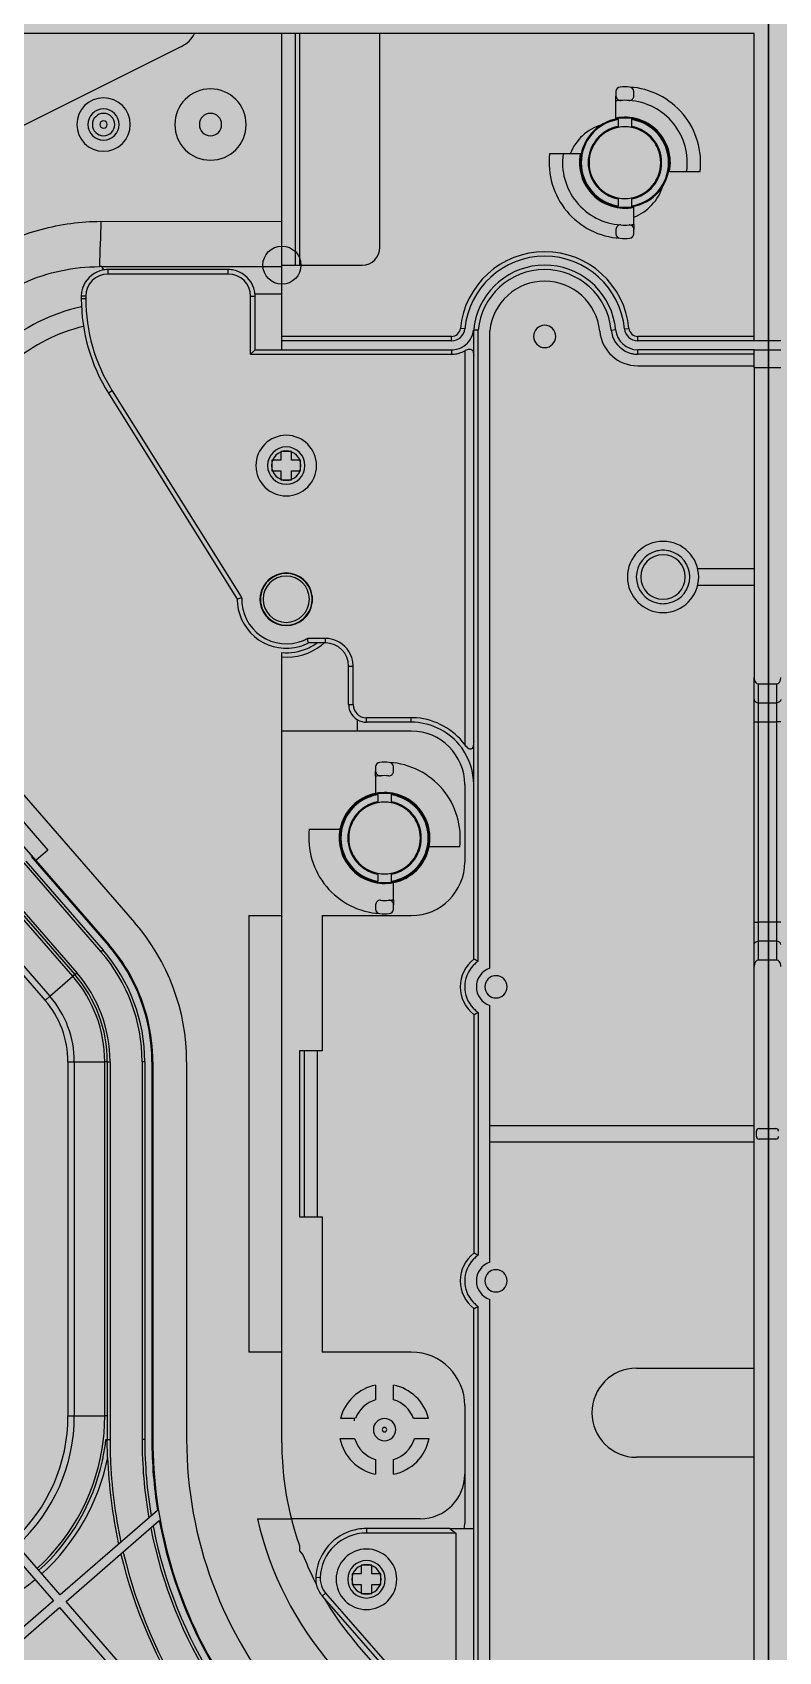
# Model space of a CAD drawing. Header units: millimetres. Extents: x -1070 to 42146, y 1440 to 12921.
# Drawn here: x 828 to 911.8, y 3088.4 to 3270.2 of the extents above; entities that cross this region are included whole.
import ezdxf

# ---------------------------------------------------------------- set-up
doc = ezdxf.new("R2010")
doc.units = ezdxf.units.MM
doc.layers.add('n', color=7, linetype='Continuous')

msp = doc.modelspace()

# ---------------------------------------------------------------- hatches: boundary and pattern name
at = {"lineweight": -3}
h = msp.add_hatch(color=256, dxfattribs=at)
h.dxf.hatch_style = 1
h.paths.add_polyline_path([(660.622, 3271.681), (660.622, 3021.661), (910.622, 3021.661), (910.622, 3271.681)])
h = msp.add_hatch(color=256, dxfattribs=at)
h.dxf.hatch_style = 1
h.paths.add_polyline_path([(910.622, 3271.681), (910.622, 3021.661), (1160.622, 3021.661), (1160.622, 3271.681)])

# ---------------------------------------------------------------- linework, layer by layer
at = {"color": 1, "lineweight": -3}
for p, q in [((910.622, 3521.661), (910.622, 2771.641)), ((910.622, 3021.661), (910.622, 3271.681)), ((910.622, 3271.681), (910.622, 3021.661))]:
    msp.add_line(p, q, dxfattribs=at)
at = {"color": 7, "lineweight": -3, "true_color": 0xffffff}
msp.add_circle((856.037, 3244.041), 2.14, dxfattribs=at)
at = {"layer": 'n', "color": 7, "linetype": 'Continuous', "lineweight": -3, "true_color": 0xffffff}
for p, q in [((909.022, 3270.041), (773.729, 3270.041)), ((856.022, 3245.042), (856.022, 3270.041)), ((857.522, 3270.041), (857.522, 3244.041)), ((858.022, 3270.041), (858.022, 3244.041)), ((867.042, 3246.041), (867.042, 3270.041)), ((909.022, 3235.541), (909.022, 3270.041)), ((844.777, 3268.589), (819.728, 3256.065)), ((893.522, 3263.525), (893.522, 3263.024)), ((893.522, 3262.469), (893.522, 3263.024)), ((893.522, 3260.542), (893.522, 3262.469)), ((895.522, 3263.024), (895.522, 3263.525)), ((893.772, 3260.383), (893.772, 3260.484)), ((895.272, 3260.484), (895.272, 3260.383)), ((893.772, 3260.383), (893.772, 3259.597)), ((893.772, 3259.597), (893.772, 3259.495)), ((895.272, 3260.383), (895.272, 3259.597)), ((895.272, 3259.495), (895.272, 3259.597)), ((887.593, 3256.541), (886.081, 3256.541)), ((889.521, 3256.541), (887.593, 3256.541)), ((889.624, 3256.541), (889.521, 3256.541)), ((889.521, 3254.541), (889.624, 3254.541)), ((899.523, 3254.541), (901.45, 3254.541)), ((901.45, 3254.541), (902.963, 3254.541)), ((893.772, 3251.586), (893.772, 3251.484)), ((893.772, 3251.484), (893.772, 3250.698)), ((895.272, 3251.484), (895.272, 3251.586)), ((895.272, 3251.484), (895.272, 3250.698)), ((893.522, 3250.642), (893.522, 3250.54)), ((893.772, 3250.597), (893.772, 3250.698)), ((895.272, 3250.698), (895.272, 3250.597)), ((895.522, 3250.54), (895.522, 3250.642)), ((895.522, 3248.613), (895.522, 3250.54)), ((835.727, 3248.961), (856.022, 3248.952)), ((893.522, 3248.057), (893.522, 3247.556)), ((895.522, 3248.613), (895.522, 3248.057)), ((895.522, 3247.556), (895.522, 3248.057)), ((856.037, 3244.041), (856.037, 3245.042)), ((835.822, 3243.879), (856.022, 3243.879)), ((836.042, 3243.498), (835.822, 3243.879)), ((850.022, 3243.541), (836.522, 3243.541)), ((836.522, 3243.041), (836.522, 3243.541)), ((850.022, 3243.041), (836.522, 3243.041)), ((850.022, 3243.041), (850.022, 3243.541)), ((856.022, 3244.041), (865.042, 3244.041)), ((856.022, 3236.041), (856.022, 3244.041)), ((833.522, 3240.541), (833.522, 3240.277)), ((834.022, 3240.541), (833.522, 3240.541)), ((834.022, 3240.541), (834.022, 3240.277)), ((852.522, 3240.541), (853.022, 3240.541)), ((852.522, 3234.041), (852.522, 3240.541)), ((856.022, 3240.769), (853.01, 3240.769)), ((853.022, 3234.541), (853.022, 3240.541)), ((834.022, 3240.277), (833.522, 3240.277)), ((876.562, 3236.898), (876.065, 3236.946)), ((892.987, 3236.755), (893.485, 3236.803)), ((894.481, 3236.898), (894.978, 3236.946)), ((856.022, 3235.541), (856.022, 3236.041)), ((875.069, 3236.041), (856.022, 3236.041)), ((875.069, 3235.541), (856.022, 3235.541)), ((856.022, 3234.541), (856.022, 3235.541)), ((875.069, 3235.541), (875.069, 3236.041)), ((877.553, 3166.163), (877.553, 3236.747)), ((878.053, 3236.725), (877.553, 3236.747)), ((878.053, 3165.913), (878.053, 3236.725)), ((879.353, 3165.126), (879.353, 3236.662)), ((909.022, 3236.041), (895.974, 3236.041)), ((895.974, 3235.541), (895.974, 3236.041)), ((909.022, 3235.541), (895.974, 3235.541)), ((912.022, 3235.541), (909.022, 3235.541)), ((853.022, 3234.541), (852.522, 3234.041)), ((852.522, 3234.041), (875.069, 3234.041)), ((853.022, 3234.541), (875.069, 3234.541)), ((875.069, 3234.541), (875.069, 3234.041)), ((876.553, 3234.433), (876.553, 3190.241)), ((909.022, 3234.541), (895.974, 3234.541)), ((895.974, 3234.041), (895.974, 3234.541)), ((909.022, 3234.041), (895.974, 3234.041)), ((909.022, 3232.541), (909.022, 3234.541)), ((909.022, 3234.541), (912.022, 3234.541)), ((895.974, 3232.741), (909.022, 3232.741)), ((909.022, 3232.541), (909.022, 3197.748)), ((909.022, 3232.541), (912.022, 3232.541)), ((836.986, 3229.942), (836.562, 3229.677)), ((836.562, 3229.677), (851.022, 3206.541)), ((836.986, 3229.942), (851.446, 3206.806)), ((855.922, 3223.141), (855.922, 3222.141)), ((857.122, 3223.141), (855.922, 3223.141)), ((857.122, 3222.141), (857.122, 3223.141)), ((854.922, 3222.141), (854.922, 3220.941)), ((855.922, 3222.141), (854.922, 3222.141)), ((854.922, 3220.941), (855.922, 3220.941)), ((855.922, 3220.941), (855.922, 3219.941)), ((858.122, 3222.141), (857.122, 3222.141)), ((857.122, 3220.941), (858.122, 3220.941)), ((857.122, 3219.941), (857.122, 3220.941)), ((858.122, 3220.941), (858.122, 3222.141)), ((855.922, 3219.941), (857.122, 3219.941)), ((909.022, 3209.941), (902.7, 3209.941)), ((902.7, 3208.141), (909.022, 3208.141)), ((851.446, 3206.806), (851.523, 3206.681)), ((856.022, 3200.06), (856.022, 3200.562)), ((860.922, 3202.141), (858.896, 3202.141)), ((860.922, 3201.641), (859.02, 3201.641)), ((860.922, 3201.641), (860.922, 3202.141)), ((856.022, 3191.741), (856.022, 3200.06)), ((863.522, 3194.741), (863.522, 3199.041)), ((863.522, 3199.041), (864.022, 3199.041)), ((864.022, 3194.741), (864.022, 3199.041)), ((909.022, 3195.273), (909.022, 3197.748)), ((909.522, 3194.919), (909.522, 3197.041)), ((909.522, 3197.041), (911.522, 3197.041)), ((911.522, 3197.041), (911.522, 3194.919)), ((816.516, 3196.701), (839.507, 3170.253)), ((909.022, 3192.798), (909.022, 3195.273)), ((863.522, 3194.741), (864.022, 3194.741)), ((865.522, 3192.741), (865.522, 3193.241)), ((870.553, 3193.241), (865.522, 3193.241)), ((870.553, 3192.741), (870.553, 3193.241)), ((909.522, 3194.919), (911.522, 3194.919)), ((909.522, 3192.798), (909.522, 3194.919)), ((911.522, 3194.919), (911.522, 3192.798)), ((870.553, 3191.741), (856.022, 3191.741)), ((856.022, 3111.872), (856.022, 3191.741)), ((864.522, 3191.741), (864.522, 3193.009)), ((870.553, 3192.741), (865.522, 3192.741)), ((909.022, 3170.283), (909.022, 3192.798)), ((909.022, 3192.798), (909.522, 3192.798)), ((909.522, 3170.283), (909.522, 3192.798)), ((909.522, 3192.798), (911.522, 3192.798)), ((911.522, 3192.798), (911.522, 3170.283)), ((912.022, 3192.798), (911.522, 3192.798)), ((832.569, 3164.222), (809.578, 3190.67)), ((809.799, 3190.862), (832.79, 3164.414)), ((810.026, 3191.059), (833.017, 3164.611)), ((806.468, 3187.966), (829.459, 3161.518)), ((807.001, 3188.43), (829.993, 3161.982)), ((866.553, 3187.728), (866.553, 3187.227)), ((868.553, 3187.227), (868.553, 3187.728)), ((823.222, 3185.938), (829.783, 3178.391)), ((866.553, 3186.672), (866.553, 3187.227)), ((866.553, 3186.672), (866.553, 3184.745)), ((866.553, 3184.745), (866.553, 3184.642)), ((866.803, 3184.586), (866.803, 3184.687)), ((866.803, 3184.586), (866.803, 3183.8)), ((868.303, 3184.687), (868.303, 3184.586)), ((868.303, 3184.586), (868.303, 3183.8)), ((868.553, 3184.642), (868.553, 3184.745)), ((876.553, 3185.741), (876.553, 3177.041)), ((866.803, 3183.8), (866.803, 3183.698)), ((868.303, 3183.698), (868.303, 3183.8)), ((859.112, 3180.744), (862.552, 3180.744)), ((862.655, 3180.744), (862.552, 3180.744)), ((872.554, 3180.744), (872.451, 3180.744)), ((826.784, 3179.097), (828.424, 3177.21)), ((862.552, 3178.744), (862.655, 3178.744)), ((872.451, 3178.744), (872.554, 3178.744)), ((875.994, 3178.744), (872.554, 3178.744)), ((827.059, 3176.951), (835.734, 3166.972)), ((827.286, 3177.148), (835.96, 3167.169)), ((827.889, 3177.673), (828.349, 3177.145)), ((828.349, 3177.145), (836.564, 3167.694)), ((829.783, 3178.391), (828.424, 3177.21)), ((828.424, 3177.21), (836.639, 3167.76)), ((866.803, 3175.789), (866.803, 3175.688)), ((866.803, 3175.688), (866.803, 3174.902)), ((868.303, 3175.688), (868.303, 3175.789)), ((868.303, 3175.688), (868.303, 3174.902)), ((866.553, 3174.846), (866.553, 3174.743)), ((866.803, 3174.8), (866.803, 3174.902)), ((868.303, 3174.902), (868.303, 3174.8)), ((868.553, 3174.743), (868.553, 3174.846)), ((868.553, 3172.816), (868.553, 3174.743)), ((866.553, 3172.261), (866.553, 3171.76)), ((868.553, 3172.816), (868.553, 3172.261)), ((868.553, 3171.76), (868.553, 3172.261)), ((852.322, 3171.041), (852.322, 3122.041)), ((852.322, 3171.041), (856.022, 3171.041)), ((860.553, 3171.041), (870.553, 3171.041)), ((860.553, 3171.041), (860.553, 3155.869)), ((909.022, 3167.809), (909.022, 3170.283)), ((909.022, 3170.283), (909.522, 3170.283)), ((911.522, 3170.283), (909.522, 3170.283)), ((909.522, 3168.162), (909.522, 3170.283)), ((911.522, 3170.283), (911.522, 3168.162)), ((912.022, 3170.283), (911.522, 3170.283)), ((909.022, 3165.334), (909.022, 3167.809)), ((909.522, 3166.041), (909.522, 3168.162)), ((911.522, 3168.162), (909.522, 3168.162)), ((911.522, 3168.162), (911.522, 3166.041)), ((835.96, 3167.169), (835.734, 3166.972)), ((911.522, 3166.041), (909.522, 3166.041)), ((829.993, 3161.982), (832.569, 3164.222)), ((832.79, 3164.414), (832.569, 3164.222)), ((832.79, 3164.414), (833.017, 3164.611)), ((909.022, 3146.841), (909.022, 3165.334)), ((829.459, 3161.518), (829.993, 3161.982)), ((879.353, 3147.441), (879.353, 3160.955)), ((877.553, 3159.918), (877.553, 3133.163)), ((878.053, 3160.168), (878.053, 3132.913)), ((858.022, 3155.869), (858.022, 3137.213)), ((860.553, 3155.869), (858.022, 3155.869)), ((858.522, 3155.869), (858.522, 3137.213)), ((860.022, 3137.213), (860.022, 3155.869)), ((832.031, 3154.638), (832.738, 3154.638)), ((832.031, 3154.638), (832.031, 3114.878)), ((832.738, 3154.638), (836.152, 3154.638)), ((832.738, 3154.638), (832.738, 3114.878)), ((836.445, 3154.638), (836.152, 3154.638)), ((836.152, 3114.878), (836.152, 3154.638)), ((836.445, 3154.638), (836.445, 3114.878)), ((836.445, 3154.638), (836.745, 3154.638)), ((836.745, 3154.638), (836.745, 3112.219)), ((840.645, 3154.638), (840.345, 3154.638)), ((840.345, 3154.638), (840.345, 3112.219)), ((840.645, 3154.638), (840.645, 3112.219)), ((841.445, 3154.638), (841.445, 3112.219)), ((841.545, 3154.638), (841.545, 3112.219)), ((845.345, 3154.638), (845.345, 3112.219)), ((909.022, 3147.441), (879.353, 3147.441)), ((879.353, 3145.641), (879.353, 3147.441)), ((909.022, 3146.241), (909.022, 3146.841)), ((909.022, 3023.041), (909.022, 3146.241)), ((909.272, 3146.241), (909.272, 3146.841)), ((909.572, 3147.141), (911.472, 3147.141)), ((911.472, 3145.941), (909.572, 3145.941)), ((879.353, 3145.641), (909.022, 3145.641)), ((879.353, 3132.126), (879.353, 3145.641)), ((858.022, 3137.213), (860.553, 3137.213)), ((860.553, 3137.213), (860.553, 3122.041)), ((879.353, 3080.647), (879.353, 3127.955)), ((877.553, 3102.238), (877.553, 3126.918)), ((878.053, 3080.647), (878.053, 3127.168)), ((856.022, 3122.041), (852.322, 3122.041)), ((870.553, 3122.041), (860.553, 3122.041)), ((895.822, 3120.241), (909.022, 3120.241)), ((866.553, 3118.339), (866.553, 3116.692)), ((868.553, 3116.692), (868.553, 3118.339)), ((876.553, 3116.041), (876.553, 3108.338)), ((832.031, 3114.878), (832.738, 3114.878)), ((832.738, 3114.878), (836.152, 3114.878)), ((836.445, 3114.878), (836.152, 3114.878)), ((836.445, 3114.878), (836.445, 3112.219)), ((864.199, 3114.608), (862.613, 3114.608)), ((864.199, 3114.338), (864.199, 3114.608)), ((864.211, 3114.608), (864.199, 3114.608)), ((872.492, 3114.608), (870.814, 3114.608)), ((836.482, 3110.197), (836.445, 3112.219)), ((836.445, 3112.219), (836.745, 3112.219)), ((840.645, 3112.219), (840.345, 3112.219)), ((862.552, 3112.338), (864.199, 3112.338)), ((870.907, 3112.338), (872.554, 3112.338)), ((866.553, 3109.984), (866.553, 3108.337)), ((868.553, 3108.337), (868.553, 3109.984)), ((909.022, 3110.241), (895.822, 3110.241)), ((876.553, 3108.338), (876.553, 3102.838)), ((842.078, 3104.279), (831.167, 3094.794)), ((831.823, 3094.039), (842.277, 3103.127)), ((853.287, 3103.338), (857.094, 3103.338)), ((871.553, 3103.338), (857.094, 3103.338)), ((824.508, 3100.93), (830.412, 3094.138)), ((831.167, 3094.794), (825.262, 3101.586)), ((874.886, 3102.238), (865.522, 3102.238)), ((865.522, 3102.238), (865.522, 3101.738)), ((875.553, 3101.738), (865.522, 3101.738)), ((874.886, 3102.238), (877.553, 3102.238)), ((874.886, 3102.238), (875.553, 3101.738)), ((875.553, 3101.738), (875.553, 3084.938)), ((877.553, 3084.438), (877.553, 3102.238)), ((858.022, 3100.297), (858.022, 3099.721)), ((858.022, 3099.721), (858.399, 3099.287)), ((863.922, 3097.141), (863.922, 3095.941)), ((864.922, 3097.141), (863.922, 3097.141)), ((864.922, 3098.141), (864.922, 3097.141)), ((866.122, 3098.141), (864.922, 3098.141)), ((866.122, 3097.141), (866.122, 3098.141)), ((867.122, 3097.141), (866.122, 3097.141)), ((867.122, 3095.941), (867.122, 3097.141)), ((860.328, 3096.718), (859.828, 3096.735)), ((863.922, 3095.941), (864.922, 3095.941)), ((864.922, 3095.941), (864.922, 3094.941)), ((866.122, 3095.941), (867.122, 3095.941)), ((866.122, 3094.941), (866.122, 3095.941)), ((830.412, 3094.138), (820.21, 3085.269)), ((820.614, 3084.295), (831.068, 3093.383)), ((831.068, 3093.383), (842.877, 3079.798)), ((843.632, 3080.454), (831.823, 3094.039)), ((860.939, 3094.993), (860.562, 3094.665)), ((860.562, 3094.665), (869.034, 3084.919)), ((860.939, 3094.993), (869.411, 3085.247)), ((864.922, 3094.941), (866.122, 3094.941)), ((868.581, 3084.526), (864.484, 3089.238))]:
    msp.add_line(p, q, dxfattribs=at)
for centre, radius, start, end in [((843.301, 3271.541), 3.3, 296.56505, 332.96431), ((836.022, 3259.822), 3, 0, 180), ((848.022, 3259.822), 4, 0, 180), ((894.022, 3263.525), 0.5, 93.58332, 180), ((894.022, 3263.024), 0.5, 180, 273.82255), ((894.522, 3255.541), 7, 93.82255, 98.21321), ((894.522, 3255.541), 8.5, 86.41668, 93.58332), ((894.522, 3255.541), 7, 86.17745, 93.82255), ((895.022, 3263.024), 0.5, 266.17745, 0), ((894.522, 3255.541), 7, 351.78679, 86.17745), ((895.022, 3263.525), 0.5, 0, 86.41668), ((894.522, 3255.541), 8.5, 353.24367, 86.41668), ((836.022, 3259.822), 1.75, 0, 180), ((836.022, 3259.822), 1.25, 0, 180), ((848.022, 3259.822), 1.25, 0, 180), ((894.522, 3255.541), 5, 98.62693, 180), ((894.522, 3255.541), 5.1, 348.69227, 101.30773), ((894.522, 3255.541), 5, 81.37307, 98.62693), ((894.522, 3255.541), 5, 0, 81.37307), ((836.022, 3259.822), 3, 180, 0), ((836.022, 3259.822), 1.75, 180, 0), ((836.022, 3259.822), 1.25, 180, 0), ((836.022, 3259.822), 0.418, 0, 180), ((836.022, 3259.822), 0.418, 180, 0), ((848.022, 3259.822), 4, 180, 0), ((848.022, 3259.822), 1.25, 180, 0), ((893.522, 3254.541), 5.5, 107.18534, 158.67631), ((894.522, 3255.541), 4.9, 98.80437, 261.19563), ((894.522, 3255.541), 4.125, 100.47568, 259.52432), ((894.522, 3255.541), 4.025, 100.739, 180), ((894.522, 3255.541), 4.025, 79.261, 100.739), ((894.522, 3255.541), 4.9, 278.80437, 81.19563), ((894.522, 3255.541), 4.125, 280.47568, 79.52432), ((894.522, 3255.541), 4.025, 0, 79.261), ((894.522, 3255.541), 8.5, 173.24367, 266.41668), ((894.522, 3255.541), 7, 171.78679, 266.17745), ((894.522, 3255.541), 5.1, 168.69227, 281.30773), ((894.522, 3255.541), 5, 180, 261.37307), ((894.522, 3255.541), 4.025, 180, 259.261), ((894.522, 3255.541), 4.025, 280.739, 0), ((894.522, 3255.541), 5, 278.62693, 0), ((894.522, 3255.541), 4.025, 259.261, 280.739), ((893.522, 3254.541), 5.5, 291.32369, 342.79995), ((894.522, 3255.541), 5, 261.37307, 278.62693), ((2067.104, 3205.606), 1232.14, 177.983684, 178.220057), ((894.022, 3248.057), 0.5, 86.17745, 180), ((894.522, 3255.541), 7, 266.17745, 273.82255), ((894.522, 3255.541), 7, 273.82255, 278.21321), ((895.022, 3248.057), 0.5, 0, 93.82255), ((865.042, 3246.041), 2, 270, 0), ((894.022, 3247.556), 0.5, 180, 266.41668), ((894.522, 3255.541), 8.5, 266.41668, 273.58332), ((895.022, 3247.556), 0.5, 273.58332, 0), ((885.522, 3236.041), 9.5, 5.46502, 174.53498), ((885.522, 3236.041), 9, 5.46502, 174.53498), ((836.522, 3240.541), 3, 107.99853, 162.00382), ((836.522, 3240.541), 2.5, 90, 180), ((836.522, 3240.541), 3, 95.99913, 107.99853), ((836.522, 3240.541), 3, 90, 95.99913), ((850.022, 3240.541), 3, 84.00175, 90), ((850.022, 3240.541), 2.5, 0, 90), ((850.022, 3240.541), 3, 72.00382, 84.00175), ((850.022, 3240.541), 3, 17.99853, 72.00382), ((885.522, 3236.041), 8, 10.55232, 169.79549), ((885.522, 3236.041), 7.5, 5.46502, 174.76782), ((885.522, 3236.041), 6.2, 5.46502, 174.23236), ((836.522, 3240.541), 3, 174.00175, 180), ((836.522, 3240.541), 3, 162.00382, 174.00175), ((850.022, 3240.541), 3, 5.99913, 17.99853), ((850.022, 3240.541), 3, 0, 5.99913), ((838.129, 3218.829), 21.048, 102.57064, 130.47418), ((853.522, 3240.277), 20, 180, 212.00538), ((853.522, 3240.277), 19.5, 180, 212.00538), ((838.037, 3218.986), 18.668, 103.19639, 130.62171), ((875.069, 3237.041), 1, 270, 354.53498), ((875.069, 3237.041), 1.5, 270, 354.53498), ((885.522, 3236.041), 8, 169.79549, 174.93407), ((885.522, 3236.041), 1.25, 0, 180), ((885.522, 3236.041), 8, 5.46502, 10.55232), ((895.974, 3237.041), 2.5, 185.46502, 270), ((895.974, 3237.041), 1.5, 185.46502, 270), ((895.974, 3237.041), 1, 185.46502, 270), ((875.069, 3237.041), 2.5, 303.34527, 353.25819), ((885.522, 3236.041), 1.25, 180, 0), ((895.974, 3237.041), 4.3, 185.46502, 270), ((895.974, 3237.041), 3, 185.46502, 199.68643), ((895.974, 3237.041), 3, 199.68643, 255.77581), ((875.069, 3237.041), 2.5, 270, 286.71284), ((875.069, 3237.041), 3, 270, 276.71349), ((875.069, 3237.041), 3, 276.71349, 286.57745), ((875.069, 3237.041), 2.5, 286.71284, 299.4491), ((875.069, 3237.041), 3, 286.57745, 299.63728), ((875.069, 3237.041), 2.5, 299.4491, 303.34527), ((895.974, 3237.041), 3, 255.77581, 262.78554), ((895.974, 3237.041), 3, 262.78554, 270), ((856.522, 3221.541), 3.4, 90, 270), ((856.522, 3221.541), 3.4, 270, 90), ((856.522, 3221.541), 2.1, 0, 180), ((856.522, 3221.541), 1.65, 0, 180), ((856.522, 3221.541), 2.1, 180, 0), ((856.522, 3221.541), 1.65, 180, 0), ((898.803, 3209.041), 4, 0, 180), ((898.803, 3209.041), 3, 103.44448, 256.55677), ((898.803, 3209.041), 2.5, 90, 270), ((898.803, 3209.041), 3, 90, 103.44448), ((898.803, 3209.041), 3, 76.55677, 90), ((898.803, 3209.041), 2.5, 270, 90), ((898.803, 3209.041), 3, 283.44448, 76.55677), ((856.522, 3206.541), 2.95, 7.70834, 172.29166), ((856.522, 3206.541), 2.9, 8.56578, 171.43453), ((856.522, 3206.541), 2.6, 0, 180), ((898.803, 3209.041), 4, 180, 0), ((856.522, 3206.541), 5.5, 180.00147, 185.5723), ((861.276, 3170.809), 37.174, 105.20876, 106.01209), ((856.522, 3206.541), 5.5, 185.5723, 285.87098), ((856.522, 3206.541), 5, 178.39367, 292.55289), ((856.522, 3206.541), 2.95, 172.29166, 180), ((856.522, 3206.541), 2.95, 180, 187.70834), ((856.522, 3206.541), 2.95, 187.70834, 352.29166), ((856.522, 3206.541), 2.9, 171.43453, 180), ((856.522, 3206.541), 2.9, 180, 188.56371), ((856.522, 3206.541), 2.9, 188.56371, 351.43295), ((856.522, 3206.541), 2.6, 180, 0), ((856.522, 3206.541), 2.9, 0, 8.56578), ((856.522, 3206.541), 2.9, 351.43295, 0), ((856.522, 3206.541), 2.95, 0, 7.70834), ((856.522, 3206.541), 2.95, 352.29166, 0), ((898.803, 3209.041), 3, 256.55677, 270), ((898.803, 3209.041), 3, 270, 283.44448), ((856.522, 3206.541), 6.5, 265.58827, 307.54075), ((856.522, 3206.541), 6, 265.21981, 293.29524), ((856.522, 3206.541), 5.5, 285.87098, 297.01128), ((856.522, 3206.541), 5, 292.55289, 297.16966), ((856.522, 3206.541), 5, 297.16966, 298.35626), ((856.522, 3206.541), 6, 293.29524, 300.31548), ((816.341, 3191.396), 43.891, 13.49837, 14.17057), ((856.522, 3206.541), 6, 300.31548, 305.11403), ((856.522, 3206.541), 6.5, 307.54075, 310.91608), ((860.922, 3199.041), 3.1, 83.8974, 90), ((860.922, 3199.041), 2.6, 0, 90), ((860.922, 3199.041), 3.1, 72.01072, 83.8974), ((860.922, 3199.041), 3.1, 17.99143, 72.01072), ((860.922, 3199.041), 3.1, 6.10343, 17.99143), ((860.922, 3199.041), 3.1, 0, 6.10343), ((865.522, 3194.741), 2, 180, 187.4956), ((865.522, 3194.741), 2, 187.4956, 202.49211), ((865.522, 3194.741), 2, 202.49211, 247.5082), ((865.522, 3194.741), 1.5, 180, 270), ((870.553, 3185.741), 7.5, 85.57113, 90), ((870.553, 3185.741), 7.5, 36.8699, 85.57113), ((865.522, 3194.741), 2, 247.5082, 262.50454), ((865.522, 3194.741), 2, 262.50454, 270), ((870.553, 3185.741), 7, 40.02028, 90), ((870.553, 3185.741), 6, 0, 90), ((870.553, 3185.741), 7, 36.82338, 40.02028), ((870.553, 3185.741), 7, 35.01808, 36.82338), ((870.553, 3185.741), 7, 0, 35.01808), ((867.053, 3187.728), 0.5, 93.58332, 180), ((867.553, 3179.744), 8.5, 86.41668, 93.58332), ((867.553, 3179.744), 8.5, 353.24367, 86.41668), ((868.053, 3187.728), 0.5, 0, 86.41668), ((867.053, 3187.227), 0.5, 180, 273.82255), ((867.553, 3179.744), 7, 93.82255, 98.21321), ((867.553, 3179.744), 7, 86.17745, 93.82255), ((868.053, 3187.227), 0.5, 266.17745, 0), ((867.553, 3179.744), 5.1, 101.30773, 168.69227), ((867.553, 3179.744), 5, 98.62693, 180), ((867.553, 3179.744), 4.9, 98.80437, 261.19563), ((867.553, 3179.744), 5.1, 348.69227, 101.30773), ((867.553, 3179.744), 5, 81.37307, 98.62693), ((867.553, 3179.744), 5, 0, 81.37307), ((867.553, 3179.744), 4.9, 278.80437, 81.19563), ((867.553, 3179.744), 4.125, 100.47568, 259.52432), ((867.553, 3179.744), 4.025, 100.739, 180), ((867.553, 3179.744), 4.025, 79.261, 100.739), ((867.553, 3179.744), 4.125, 280.47568, 79.52432), ((867.553, 3179.744), 4.025, 0, 79.261), ((867.553, 3179.744), 8.5, 173.24367, 266.41668), ((867.553, 3179.744), 5.1, 168.69227, 281.30773), ((867.553, 3179.744), 5, 180, 261.37307), ((867.553, 3179.744), 4.025, 180, 259.261), ((867.553, 3179.744), 4.025, 280.739, 0), ((867.553, 3179.744), 5, 278.62693, 0), ((867.553, 3179.744), 5.1, 281.30773, 348.69227), ((870.553, 3177.041), 6, 270, 0), ((867.553, 3179.744), 4.025, 259.261, 280.739), ((867.553, 3179.744), 5, 261.37307, 278.62693), ((867.053, 3172.261), 0.5, 86.17745, 180), ((867.053, 3171.76), 0.5, 180, 266.41668), ((867.553, 3179.744), 7, 266.17745, 273.82255), ((867.553, 3179.744), 7, 273.82255, 278.21321), ((868.053, 3172.261), 0.5, 0, 93.82255), ((868.053, 3171.76), 0.5, 273.58332, 0), ((821.545, 3154.638), 23.8, 0, 41), ((867.553, 3179.744), 8.5, 266.41668, 273.58332), ((821.545, 3154.638), 20, 27.33235, 41), ((821.545, 3154.638), 18.8, 0, 41), ((821.545, 3154.638), 19.1, 0, 41), ((821.545, 3154.638), 19.9, 0, 41), ((880.053, 3163.041), 4, 128.68304, 231.32031), ((870.32, 3151.085), 16.723, 62.45715, 64.37284), ((880.053, 3163.041), 3.5, 124.85051, 128.78158), ((821.545, 3154.638), 14.607, 0, 41), ((821.545, 3154.638), 14.9, 0, 41), ((821.545, 3154.638), 15.2, 0, 41), ((880.053, 3163.041), 3.5, 137.18493, 222.79157), ((880.053, 3163.041), 3.5, 128.78158, 137.18493), ((880.053, 3163.041), 2.2, 108.553, 251.447), ((880.053, 3163.041), 1.25, 0, 180), ((821.545, 3154.638), 20, 13.6628, 27.33235), ((880.053, 3163.041), 1.25, 180, 0), ((821.545, 3154.638), 10.486, 0, 41), ((821.545, 3154.638), 11.193, 0, 41), ((880.053, 3163.041), 3.5, 222.79157, 231.22599), ((821.545, 3154.638), 20, 0, 13.6628), ((870.319, 3174.998), 16.725, 295.62725, 297.54275), ((880.053, 3163.041), 3.5, 231.22599, 235.15265), ((909.572, 3146.841), 0.3, 90, 180), ((909.572, 3146.241), 0.3, 180, 270), ((911.472, 3146.841), 0.3, 0, 90), ((911.472, 3146.241), 0.3, 270, 0), ((880.053, 3130.041), 4, 128.68304, 231.32031), ((880.053, 3130.041), 3.5, 137.18493, 222.79157), ((880.053, 3130.041), 3.5, 128.78158, 137.18493), ((870.32, 3118.085), 16.723, 62.45715, 64.37284), ((880.053, 3130.041), 2.2, 108.553, 251.447), ((880.053, 3130.041), 3.5, 124.85051, 128.78158), ((880.053, 3130.041), 1.25, 0, 180), ((880.053, 3130.041), 1.25, 180, 0), ((880.053, 3130.041), 3.5, 222.79157, 231.22599), ((870.319, 3141.998), 16.725, 295.62725, 297.54275), ((880.053, 3130.041), 3.5, 231.22599, 235.15265), ((870.553, 3116.041), 6, 0, 90), ((895.822, 3115.241), 5, 90, 270), ((867.553, 3113.338), 5.1, 101.30773, 165.58049), ((867.553, 3113.338), 5.1, 14.41951, 78.69227), ((867.553, 3113.338), 3.5, 106.60155, 159.1935), ((867.553, 3113.338), 3.5, 21.27577, 73.39845), ((813.045, 3114.878), 18.986, 312.50909, 0), ((813.045, 3114.878), 19.693, 312.45489, 0), ((813.045, 3114.878), 23.107, 353.63222, 0), ((867.553, 3113.338), 1.25, 0, 180), ((867.553, 3113.338), 1.25, 180, 0), ((867.553, 3113.338), 0.251, 0, 180), ((867.553, 3113.338), 0.251, 180, 0), ((813.045, 3114.878), 23.107, 312.23988, 353.54462), ((813.045, 3114.878), 23.4, 348.70787, 352.71823), ((813.045, 3114.878), 23.107, 353.54462, 353.63222), ((813.045, 3114.878), 23.4, 352.71823, 353.52023), ((813.045, 3114.878), 23.4, 353.52023, 353.5978), ((891.545, 3112.219), 54.8, 180, 182.02285), ((891.545, 3112.219), 51.2, 180, 189.67345), ((891.545, 3112.219), 50.9, 180, 189.67722), ((891.545, 3112.219), 50.1, 180, 189.11879), ((891.545, 3112.219), 50, 180, 210.75), ((891.545, 3112.219), 46.2, 180, 221), ((890.522, 3111.872), 34.5, 180, 194.32275), ((867.553, 3113.338), 5.1, 191.30773, 258.69227), ((867.553, 3113.338), 3.5, 196.60155, 253.39845), ((867.553, 3113.338), 3.5, 286.60155, 343.39845), ((867.553, 3113.338), 5.1, 281.30773, 348.69227), ((813.045, 3114.878), 23.4, 312.22436, 347.52512), ((813.045, 3114.878), 23.9, 312.19874, 348.72459), ((813.045, 3114.878), 23.4, 347.52512, 348.70787), ((891.545, 3112.219), 55.1, 182.09386, 192.12376), ((891.545, 3112.219), 54.8, 182.02285, 182.0977), ((891.545, 3112.219), 54.8, 182.0977, 192.12754), ((871.553, 3108.338), 5, 270, 0), ((891.545, 3112.219), 51.2, 189.67345, 189.8813), ((891.545, 3112.219), 50.9, 190.98595, 191.17406), ((891.545, 3112.219), 50.9, 191.17406, 212.41847), ((891.545, 3112.219), 50.1, 190.456, 212.43575), ((890.522, 3111.872), 38.2, 192.91014, 221), ((890.522, 3111.872), 34.5, 194.32275, 199.60486), ((873.953, 3102.838), 2.6, 346.63386, 0), ((891.545, 3112.219), 55.1, 192.12376, 192.29941), ((891.545, 3112.219), 51.2, 191.17969, 212.56441), ((865.522, 3096.541), 5.697, 99.78635, 168.28851), ((865.522, 3096.541), 5.197, 90.00001, 178.04505), ((865.522, 3096.541), 5.697, 90, 99.78635), ((891.545, 3112.219), 55.1, 193.47835, 213.1692), ((891.545, 3112.219), 54.8, 193.3148, 193.47342), ((891.545, 3112.219), 54.8, 193.47342, 213.1751), ((890.522, 3111.872), 34.5, 201.39514, 206.25205), ((865.522, 3096.541), 3.4, 90, 270), ((865.522, 3096.541), 3.4, 270, 90), ((865.522, 3096.541), 5.697, 168.28851, 178.04505), ((865.522, 3096.541), 2.1, 0, 180), ((865.522, 3096.541), 1.65, 0, 180), ((813.045, 3114.878), 23.9, 273.29629, 309.80126), ((890.522, 3111.872), 34.5, 206.25205, 207.38361), ((862.826, 3096.633), 3, 178.04505, 197.13619), ((862.826, 3096.633), 3, 197.13619, 221), ((862.826, 3096.633), 2.5, 178.04505, 206.71453), ((862.826, 3096.633), 2.5, 206.71453, 220.99999), ((865.522, 3096.541), 2.1, 180, 0), ((865.522, 3096.541), 1.65, 180, 0), ((890.522, 3111.872), 34.5, 210.38327, 221)]:
    msp.add_arc(centre, radius, start, end, dxfattribs=at)
for centre, major_axis, ratio, start_param, end_param in [((840.067, 3215.469), (-9.608, 27.513), 0.7373697, -0.2520176, -0.2400649), ((909.522, 3197.748), (0, 0.707), 0.7071068, 1.5707963, 3.1415927), ((911.522, 3197.748), (0, -0.707), 0.7071068, 0, 1.5707963), ((909.522, 3165.334), (0, 0.707), 0.7071068, 0, 1.5707963), ((911.522, 3165.334), (0, -0.707), 0.7071068, 1.5707963, 3.1415927)]:
    msp.add_ellipse(centre, major_axis=major_axis, ratio=ratio, start_param=start_param, end_param=end_param, dxfattribs=at)
for points, knots in [([(813.238, 3235.966), (813.808, 3236.944), (815.075, 3238.83), (818.078, 3242.222), (822.586, 3245.749), (828.938, 3248.316), (833.468, 3248.953), (835.727, 3248.961)], [0, 0, 0, 0, 0.1251977, 0.2503953, 0.500259, 0.7501206, 1, 1, 1, 1]), ([(820.15, 3236.952), (821.109, 3238.037), (823.266, 3240.008), (827.046, 3242.212), (831.206, 3243.573), (834.111, 3243.872), (835.559, 3243.877)], [0, 0, 0, 0, 0.2500109, 0.5000527, 0.7500608, 1, 1, 1, 1]), ([(876.553, 3234.433), (876.685, 3234.508), (876.885, 3234.605), (877.166, 3234.625), (877.501, 3234.48), (877.553, 3234.129), (877.553, 3233.905)], [0, 0, 0, 0, 0.3033908, 0.4358935, 0.551659, 1, 1, 1, 1]), ([(909.022, 3195.273), (909.022, 3195.176), (909.17, 3194.966), (909.399, 3194.919), (909.522, 3194.919)], [0, 0, 0, 0, 0.4402134, 1, 1, 1, 1]), ([(912.022, 3195.273), (912.022, 3195.176), (911.873, 3194.966), (911.644, 3194.919), (911.522, 3194.919)], [0, 0, 0, 0, 0.4402134, 1, 1, 1, 1]), ([(877.553, 3190.563), (877.553, 3190.409), (877.538, 3190.179), (877.457, 3189.901), (877.343, 3189.71), (877.098, 3189.691), (876.903, 3189.842), (876.719, 3190.027), (876.607, 3190.168), (876.553, 3190.241)], [0, 0, 0, 0, 0.2475845, 0.3638894, 0.4709748, 0.5780246, 0.710901, 0.8541181, 1, 1, 1, 1]), ([(909.022, 3167.809), (909.022, 3167.905), (909.17, 3168.115), (909.399, 3168.162), (909.522, 3168.162)], [0, 0, 0, 0, 0.4402134, 1, 1, 1, 1]), ([(912.022, 3167.809), (912.022, 3167.905), (911.873, 3168.115), (911.644, 3168.162), (911.522, 3168.162)], [0, 0, 0, 0, 0.4402134, 1, 1, 1, 1])]:
    msp.add_open_spline(points, degree=3, knots=knots, dxfattribs=at)

doc.saveas('drawing.dxf')
